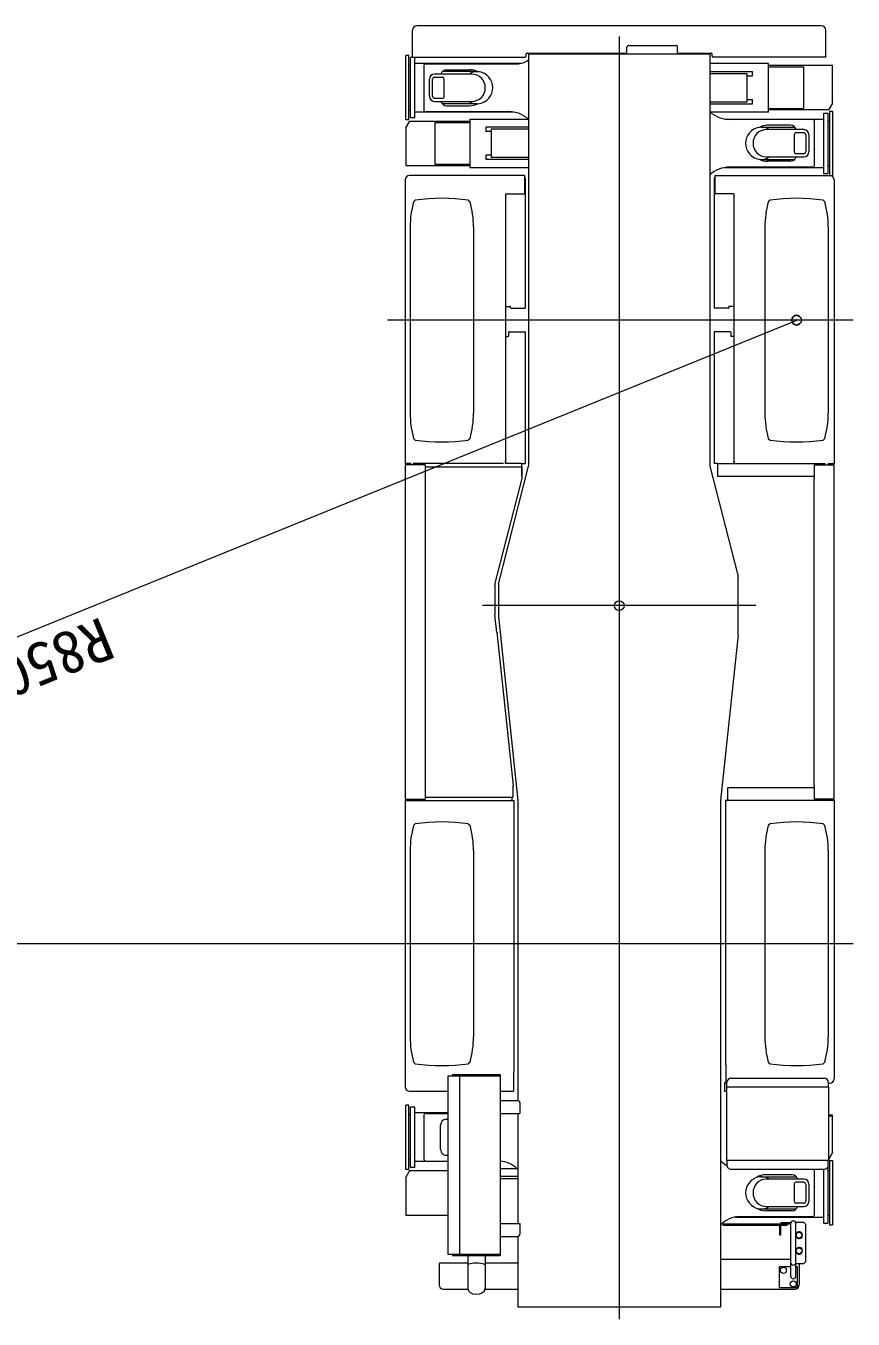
# Model space of a CAD drawing. Units: millimetres, scale not verified. Extents: x -34882 to 13233, y -6380 to 27114.
# Drawn here: x 3097 to 7341, y 18498 to 25134 of the extents above; entities that cross this region are included whole.
import ezdxf
from ezdxf.enums import TextEntityAlignment as Align

# ---------------------------------------------------------------- set-up
doc = ezdxf.new("R2010")
doc.units = ezdxf.units.MM
doc.header["$LTSCALE"] = 100
doc.header["$PDMODE"] = 32
doc.header["$PDSIZE"] = 50
doc.layers.add('0-0_0', color=7, linetype='Continuous', lineweight=18)
doc.layers.add('0-1_LY_1', color=7, linetype='Continuous', lineweight=18)
doc.layers.add('0-2_DEFPOINTS', color=7, linetype='Continuous')
doc.styles.add('ＭＳ ゴシック', font='')
doc.styles.get('ＭＳ ゴシック').set_extended_font_data('MS Gothic')

# ---------------------------------------------------------------- blocks, each defined once
blk = doc.blocks.new('_OPEN30')
at = {"layer": '0-0_0'}
blk.add_line((0, 0), (-0.5, 0), dxfattribs=at)
blk.add_lwpolyline([(-0.5, 0.13), (0, 0), (-0.5, -0.13)], dxfattribs=at)
blk = doc.blocks.new('D12')
at = {"layer": '0-0_0'}
blk.add_line((21855.01, 19410.17), (20255.53, 23346.21), dxfattribs=at)
at = {"layer": '0-2_DEFPOINTS'}
for p in [(20255.01, 23347.49), (21855.01, 19410.17)]:
    blk.add_point(p, dxfattribs=at)
at = {"layer": '0-0_0', "xscale": 2.77, "yscale": 2.77, "rotation": 112.11521}
blk.add_blockref('_OPEN30', (20255.01, 23347.49), dxfattribs=at)
at = {"layer": '0-0_0', "style": 'ＭＳ ゴシック'}
blk.add_text('R8500', height=110, rotation=292.115, dxfattribs=at).set_placement((20984.65, 21552.63), align=Align.BOTTOM_LEFT)

msp = doc.modelspace()

# ---------------------------------------------------------------- linework, layer by layer
at = {"layer": '0-1_LY_1'}
for p, q in [((5081.1, 24974), (5081.1, 25111.7)), ((7178.8, 25134), (5103.4, 25134)), ((7201.1, 24974), (7201.1, 25113.1)), ((6141.1, 25079), (6141.1, 18498.3)), ((6181.1, 24994), (6181.1, 25024)), ((6191.1, 25034), (6431.1, 25034)), ((6441.1, 24994), (6441.1, 25024)), ((5046.1, 24651.5), (5046.1, 24981.5)), ((5062.1, 24981.5), (5046.1, 24981.5)), ((5062.1, 24651.5), (5062.1, 24981.5)), ((5070.1, 24661.5), (5070.1, 24971.5)), ((5092.1, 24971.5), (5070.1, 24971.5)), ((5081.1, 24974), (5659.1, 24974)), ((5092.1, 24661.5), (5092.1, 24971.5)), ((5664.1, 24979), (5664.1, 24989)), ((5669.1, 24994), (6181.1, 24994)), ((5676.1, 24994), (5676.1, 22874)), ((6606.1, 24989), (5676.1, 24989)), ((6441.1, 24994), (6613.1, 24994)), ((6606.1, 24994), (6606.1, 22874)), ((6618.1, 24979), (6618.1, 24989)), ((7201.1, 24974), (6623.1, 24974)), ((5070.1, 24930.5), (5062.1, 24930.5)), ((5638, 24941), (5092.1, 24941)), ((5139, 24929.5), (5139, 24703.4)), ((5148.8, 24939), (5616.1, 24939)), ((5385.7, 24886.5), (5194, 24886.5)), ((5411.8, 24899), (5233.4, 24899)), ((5255.8, 24909), (5373.3, 24909)), ((6907.1, 24941), (6606.1, 24941)), ((6606.1, 24899.5), (6825.2, 24899.5)), ((6606.1, 24889), (6798.3, 24889)), ((6798.3, 24744), (6798.3, 24889)), ((6825.2, 24877.5), (6825.2, 24899.5)), ((6907.1, 24692), (6907.1, 24941)), ((7236.1, 24930.5), (6907.1, 24930.5)), ((6907.1, 24923.5), (7086.1, 24923.5)), ((7086.1, 24923.5), (7086.1, 24709.5)), ((7236.1, 24738), (7236.1, 24930.5)), ((5168, 24772.5), (5168, 24860.5)), ((5184, 24772.5), (5184, 24860.5)), ((5194, 24870.5), (5234.2, 24870.5)), ((5243.2, 24772.5), (5243.2, 24860.5)), ((6798.3, 24877.5), (6825.2, 24877.5)), ((5193.6, 24762.5), (5234.6, 24762.5)), ((6798.3, 24755.5), (6825.2, 24755.5)), ((6825.2, 24733.5), (6825.2, 24755.5)), ((5070.1, 24702.5), (5062.1, 24702.5)), ((5598.5, 24692), (5092.1, 24692)), ((5148.8, 24694), (5574.1, 24694)), ((5193.3, 24746.5), (5386.9, 24746.5)), ((5411.8, 24734), (5233.4, 24734)), ((5255.8, 24724), (5373.3, 24724)), ((6606.1, 24744), (6798.3, 24744)), ((6606.1, 24733.5), (6825.2, 24733.5)), ((6907.1, 24692), (6606.1, 24692)), ((6907.1, 24709.5), (7086.1, 24709.5)), ((7218.1, 24702.5), (6907.1, 24702.5)), ((7190.1, 24686.5), (7190.1, 24376.5)), ((7236.1, 24738), (7218.1, 24708)), ((7218.1, 24702.5), (7218.1, 24708)), ((7220.1, 24696.5), (7236.1, 24696.5)), ((7220.1, 24696.5), (7220.1, 24366.5)), ((7236.1, 24696.5), (7236.1, 24366.5)), ((5062.1, 24651.5), (5046.1, 24651.5)), ((5046.1, 24610), (5064.1, 24640)), ((5064.1, 24645.5), (5375.1, 24645.5)), ((5064.1, 24645.5), (5064.1, 24640)), ((5092.1, 24661.5), (5070.1, 24661.5)), ((5196.1, 24638.5), (5196.1, 24424.5)), ((5196.1, 24638.5), (5375.1, 24638.5)), ((5375.1, 24656), (5375.1, 24407)), ((5375.1, 24656), (5676.1, 24656)), ((6683.6, 24656), (7190.1, 24656)), ((7133.4, 24654), (6708.1, 24654)), ((7019.8, 24624), (6898.5, 24624)), ((7143.2, 24418.4), (7143.2, 24644.5)), ((7212.1, 24645.5), (7220.1, 24645.5)), ((5456.9, 24614.5), (5456.9, 24592.5)), ((5676.1, 24614.5), (5456.9, 24614.5)), ((5483.9, 24592.5), (5456.9, 24592.5)), ((5483.9, 24604), (5483.9, 24459)), ((5676.1, 24604), (5483.9, 24604)), ((6870.4, 24614), (7042.2, 24614)), ((7088.8, 24601.5), (6895.3, 24601.5)), ((7039, 24575.5), (7039, 24487.5)), ((7088.6, 24585.5), (7047.6, 24585.5)), ((7098.2, 24575.5), (7098.2, 24487.5)), ((7114.2, 24575.5), (7114.2, 24487.5)), ((5196.1, 24424.5), (5375.1, 24424.5)), ((5483.9, 24470.5), (5456.9, 24470.5)), ((5456.9, 24470.5), (5456.9, 24448.5)), ((5676.1, 24448.5), (5456.9, 24448.5)), ((5676.1, 24459), (5483.9, 24459)), ((6870.4, 24449), (7042.2, 24449)), ((6896.4, 24461.5), (7088.2, 24461.5)), ((7019.8, 24439), (6898.5, 24439)), ((7088.2, 24477.5), (7048, 24477.5)), ((5655.8, 24366.4), (5065.8, 24366.4)), ((5375.1, 24407), (5676.1, 24407)), ((5655.8, 24366.4), (5655.8, 24271.8)), ((5658.1, 24354.1), (5655.8, 24354.1)), ((5658.1, 24354.1), (5658.1, 23684.9)), ((6629, 24354.1), (6629, 23684.9)), ((6629, 24354.1), (6631.3, 24354.1)), ((6631.3, 24366.4), (7221.3, 24366.4)), ((6631.3, 24366.4), (6631.3, 24271.8)), ((6683.6, 24407), (7190.1, 24407)), ((7133.4, 24409), (6708.1, 24409)), ((7190.1, 24376.5), (7212.1, 24376.5)), ((7212.1, 24417.5), (7220.1, 24417.5)), ((7220.1, 24366.5), (7236.1, 24366.5)), ((5043.5, 24344.1), (5043.5, 22889)), ((7243.6, 24344.1), (7243.6, 22889)), ((5086.1, 24230.8), (5095.1, 24239.8)), ((5367.1, 24239.8), (5376.1, 24230.8)), ((5558.1, 24271.9), (5558.1, 22888.6)), ((5558.1, 24271.9), (5655.8, 24271.9)), ((6729, 24271.9), (6631.3, 24271.9)), ((6729, 24271.9), (6729, 22888.6)), ((6915.1, 24239.8), (6906.1, 24230.8)), ((7196.1, 24230.8), (7187.1, 24239.8)), ((5068.6, 24102), (5068.6, 23146.2)), ((5393.6, 24102), (5393.6, 23146.2)), ((6888.6, 24102), (6888.6, 23146.2)), ((7213.6, 24102), (7213.6, 23146.2)), ((5558.1, 23694.9), (5580.8, 23694.9)), ((5583.8, 23687.9), (5583.8, 23691.9)), ((6703.3, 23691.9), (6703.3, 23687.9)), ((6729, 23694.9), (6706.3, 23694.9)), ((7341.4, 23624), (4952.1, 23624)), ((5586.8, 23684.9), (5658.1, 23684.9)), ((6700.3, 23684.9), (6629, 23684.9)), ((5573.8, 23561.6), (5573.8, 23543.6)), ((5576.8, 23564.6), (5658.1, 23564.6)), ((5658.1, 23564.6), (5658.1, 22888.6)), ((6629, 23564.6), (6629, 22888.6)), ((6710.3, 23564.6), (6629, 23564.6)), ((6713.3, 23561.6), (6713.3, 23543.6)), ((5558.1, 23540.6), (5570.8, 23540.6)), ((6729, 23540.6), (6716.3, 23540.6)), ((5095.1, 23008.4), (5086.1, 23017.4)), ((5376.1, 23017.4), (5367.1, 23008.4)), ((6906.1, 23017.4), (6915.1, 23008.4)), ((7187.1, 23008.4), (7196.1, 23017.4)), ((5555.8, 22898.8), (5558.1, 22898.8)), ((5555.8, 22898.8), (5555.8, 22889)), ((6731.3, 22898.8), (6729, 22898.8)), ((6731.3, 22898.8), (6731.3, 22889)), ((5070.8, 22889), (5043.5, 22889)), ((5043.6, 22882.1), (5043.6, 21166.1)), ((5145.2, 22882.1), (5043.6, 22882.1)), ((5075.8, 22884), (5075.8, 22882.1)), ((5547.2, 22889), (5083.8, 22889)), ((5145.2, 22882.1), (5145.2, 21166.1)), ((5145.2, 22872.1), (5641.3, 22872.1)), ((5521.1, 22270.1), (5676.1, 22874)), ((5640.8, 22889), (5555.8, 22889)), ((5640.8, 22889), (5640.8, 22824)), ((5640.8, 22888.6), (5658.1, 22888.6)), ((5641.3, 22872.1), (5641.3, 22812.1)), ((6606, 22874), (6751.1, 22309)), ((6646.3, 22888.6), (6629, 22888.6)), ((6646.3, 22889), (6646.3, 22824)), ((6646.3, 22889), (6731.3, 22889)), ((6735, 22889), (7198.4, 22889)), ((7142, 22882.1), (7142, 22812.1)), ((7142, 22882.1), (7243.6, 22882.1)), ((7211.3, 22884), (7211.3, 22882.1)), ((7216.3, 22889), (7243.6, 22889)), ((7243.6, 21166.1), (7243.6, 22882.1)), ((5502.9, 22266.9), (5642.9, 22811.7)), ((5641.3, 22812.1), (5642.9, 22811.7)), ((6646.3, 22824), (7142, 22824)), ((7140.4, 22812.1), (7140.4, 21236.1)), ((7140.4, 22812.1), (7142, 22812.1)), ((6751.1, 22009), (6751.1, 22309)), ((5502.9, 22266.9), (5501.3, 22267.1)), ((5502.9, 22266.9), (5502.9, 22112.1)), ((5521.1, 22270.1), (5521.1, 22103.5)), ((6842.7, 22159.1), (5439.3, 22159.1)), ((5501.3, 22112.1), (5502.9, 22112.1)), ((5501.3, 22112.1), (5511.1, 22022.1)), ((5521.1, 22103.5), (5621.1, 21159.1)), ((5511.1, 22022.1), (5512.7, 22022.3)), ((5512.7, 22022.3), (5597.9, 21237.2)), ((6751.1, 22009), (6661.1, 21159.1)), ((5596.3, 21237.1), (5597.9, 21237.2)), ((5596.3, 21237.1), (5596.3, 21177.1)), ((7142, 21236.1), (7140.4, 21236.1)), ((7142, 21236.1), (7142, 21166.1)), ((5145.2, 21177.1), (5596.3, 21177.1)), ((5590.9, 21177.1), (5590.9, 21164)), ((7142, 21224), (6696.3, 21224)), ((6696.3, 21224), (6696.3, 21164)), ((5043.6, 21166.1), (5145.2, 21166.1)), ((5043.6, 21159), (5043.6, 19689.5)), ((5043.6, 21159), (5601.1, 21159)), ((5601.1, 21159), (5601.1, 19765.7)), ((5621.1, 21159.2), (5621.1, 19620)), ((6661.1, 21159), (6661.1, 18559.1)), ((7243.6, 21159), (6686.1, 21159)), ((6686.1, 21159), (6686.1, 19803.4)), ((7243.6, 21166.1), (7142, 21166.1)), ((7211.3, 21166.1), (7211.3, 21164)), ((7243.6, 21159), (7243.6, 19731.8)), ((5086.1, 21030.8), (5095.1, 21039.8)), ((5367.1, 21039.8), (5376.1, 21030.8)), ((6915.1, 21039.8), (6906.1, 21030.8)), ((7196.1, 21030.8), (7187.1, 21039.8)), ((5068.6, 20902), (5068.6, 19946.2)), ((5393.6, 20902), (5393.6, 19946.2)), ((6888.6, 20902), (6888.6, 19946.2)), ((7213.6, 20902), (7213.6, 19946.2)), ((7341.4, 20424), (-1147.2, 20424)), ((5095.1, 19808.4), (5086.1, 19817.4)), ((5376.1, 19817.4), (5367.1, 19808.4)), ((6686.1, 19803.4), (6688.4, 19803.4)), ((6688.4, 19803.4), (6688.4, 19709.5)), ((6906.1, 19817.4), (6915.1, 19808.4)), ((7187.1, 19808.4), (7196.1, 19817.4)), ((5262.4, 19746.1), (5262.4, 18832.1)), ((5262.4, 19746.1), (5530.4, 19746.1)), ((5286.4, 19753.1), (5286.4, 19746.1)), ((5286.4, 19753.1), (5530.4, 19753.1)), ((5322.5, 19746.1), (5322.5, 18832.1)), ((5530.4, 19753.1), (5530.4, 18825.1)), ((5598.8, 19765.7), (5598.8, 19667.2)), ((5598.8, 19765.7), (5601.1, 19765.7)), ((6681.1, 19712.7), (6688.4, 19712.7)), ((6681.1, 19712.7), (6681.1, 19668.8)), ((6688.4, 19709.5), (6694.1, 19709.5)), ((6694.1, 19689), (6694.1, 19714)), ((6714.1, 19734), (7194.1, 19734)), ((7214.1, 19714), (7214.1, 19689)), ((7214.1, 19709.5), (7221.3, 19709.5)), ((5065.9, 19667.2), (5262.4, 19667.2)), ((5530.4, 19667.2), (5598.8, 19667.2)), ((6681.1, 19668.8), (6692.5, 19668.8)), ((6692.5, 19689), (6694.1, 19689)), ((6692.5, 19689), (6692.5, 19313)), ((6694.1, 19690.6), (7214.1, 19690.6)), ((7214.1, 19689), (7215.7, 19689)), ((7215.7, 19689), (7215.7, 19313)), ((5046.1, 19266.5), (5046.1, 19596.5)), ((5062.1, 19596.5), (5046.1, 19596.5)), ((5062.1, 19266.5), (5062.1, 19596.5)), ((5092.1, 19586.5), (5070.1, 19586.5)), ((5092.1, 19276.5), (5092.1, 19586.5)), ((5530.4, 19620), (5620.7, 19620)), ((5631.9, 19608), (5631.9, 19554)), ((5070.1, 19545.5), (5062.1, 19545.5)), ((5262.4, 19556), (5092.1, 19556)), ((5139, 19544.6), (5139, 19318.4)), ((5148.7, 19554), (5262.4, 19554)), ((5252.9, 19524), (5262.4, 19524)), ((5530.4, 19554), (5631.9, 19554)), ((5621.1, 19554), (5621.1, 18989)), ((7236.1, 19540), (7215.7, 19540)), ((5224.9, 19369), (5224.9, 19494)), ((5070.1, 19317.5), (5062.1, 19317.5)), ((5252.9, 19339), (5262.4, 19339)), ((6694.1, 19313), (6692.5, 19313)), ((6694.1, 19313), (6694.1, 19288)), ((7214.1, 19311.4), (6694.1, 19311.4)), ((7214.1, 19288), (7214.1, 19313)), ((7215.7, 19313), (7214.1, 19313)), ((7218.1, 19323), (7215.7, 19323)), ((7218.1, 19317.5), (7215.7, 19317.5)), ((7236.1, 19353), (7218.1, 19323)), ((7218.1, 19317.5), (7218.1, 19323)), ((7220.1, 19311.5), (7220.1, 18981.5)), ((7220.1, 19311.5), (7236.1, 19311.5)), ((7236.1, 19311.5), (7236.1, 18981.5)), ((5062.1, 19266.5), (5046.1, 19266.5)), ((5046.1, 19225), (5064.1, 19255)), ((5064.1, 19260.5), (5064.1, 19255)), ((5064.1, 19260.5), (5262.4, 19260.5)), ((5262.4, 19307), (5092.1, 19307)), ((5148.7, 19309), (5262.4, 19309)), ((5530.4, 19271), (5616.1, 19271)), ((5618.1, 19269), (5621.1, 19269)), ((6664.1, 19309), (6661.1, 19309)), ((6714.1, 19268), (7194.1, 19268)), ((7143.2, 19033.4), (7143.2, 19259.6)), ((7190.1, 19268), (7190.1, 18991.5)), ((7212.1, 19279.3), (7212.1, 18991.5)), ((7212.1, 19260.5), (7220.1, 19260.5)), ((5046.1, 19225), (5046.1, 19032.5)), ((5621.1, 19229.5), (5530.4, 19229.5)), ((5621.1, 19219), (5530.4, 19219)), ((6870.4, 19229), (7045.8, 19229)), ((7029.2, 19239), (6891.3, 19239)), ((7088.8, 19216.5), (6895.3, 19216.5)), ((7039, 19190.5), (7039, 19102.5)), ((7088.6, 19200.5), (7047.6, 19200.5)), ((7098.2, 19190.5), (7098.2, 19102.5)), ((7114.2, 19190.5), (7114.2, 19102.5)), ((6870.4, 19064), (7045.8, 19064)), ((7029.2, 19054), (6891.3, 19054)), ((6896.4, 19076.5), (7088.2, 19076.5)), ((7088.2, 19092.5), (7048, 19092.5)), ((5046.1, 19032.5), (5262.4, 19032.5)), ((5530.4, 18989), (5631.9, 18989)), ((5631.9, 18989), (5631.9, 18935)), ((7020.6, 18986), (6673.1, 18986)), ((6673.1, 18986), (6673.1, 18980)), ((6673.1, 18980), (7002.6, 18980)), ((6679.8, 18986), (6679.8, 18980)), ((6736.2, 19022), (7190.1, 19022)), ((7133.4, 19024), (6759.2, 19024)), ((6970.6, 18928.8), (6970.6, 18980)), ((7020.6, 18991.3), (6975.6, 18991.3)), ((7020.6, 18986.8), (6975.6, 18986.8)), ((7002.6, 18980), (7002.6, 18986)), ((7020.6, 18992), (7020.6, 18719)), ((7047.8, 18719), (7047.8, 18989)), ((7190.1, 18991.5), (7212.1, 18991.5)), ((7212.1, 19032.5), (7220.1, 19032.5)), ((7220.1, 18981.5), (7236.1, 18981.5)), ((5530.4, 18923), (5620.2, 18923)), ((5621.1, 18923.1), (5621.1, 18559.1)), ((5216.9, 18784), (5216.9, 18674)), ((5363.8, 18786.3), (5219.2, 18786.3)), ((5262.4, 18832.1), (5530.4, 18832.1)), ((5286.4, 18832.1), (5286.4, 18825.1)), ((5286.4, 18825.1), (5530.4, 18825.1)), ((5363.8, 18825.1), (5363.8, 18655.1)), ((5452.9, 18825.1), (5452.9, 18655.1)), ((5621.1, 18786.3), (5452.9, 18786.3)), ((6661.1, 18806.3), (7020.6, 18806.3)), ((7065.3, 18784.4), (7065.3, 18674)), ((7047.8, 18769), (7054.2, 18769)), ((5239.2, 18651.7), (5364.1, 18651.7)), ((5452.6, 18651.7), (5621.1, 18651.7)), ((6661.1, 18651.7), (7043, 18651.7)), ((6661.1, 18559.1), (5621.1, 18559.1))]:
    msp.add_line(p, q, dxfattribs=at)
for points in [[(7190.1, 24686.5), (7212.1, 24686.5), (7212.1, 24376.5)], [(5046.1, 24610), (5046.1, 24417.5), (5375.1, 24417.5)], [(5092.1, 19276.5), (5070.1, 19276.5), (5070.1, 19586.5)], [(7236.1, 19353), (7236.1, 19545.5), (7215.7, 19545.5)], [(6970.6, 18928.8), (6966.1, 18928.8), (6966.1, 18980)], [(7020.6, 18992), (6970.6, 18992), (6970.6, 18989.9)], [(7047.8, 18784.4), (7089.2, 18784.4), (7098.8, 18794), (7098.8, 18984), (7089.2, 18993.6), (7048.2, 18993.6), (7048.2, 18989)], [(5219.2, 18786.3), (5219.2, 18784), (5216.9, 18784)], [(7054.2, 18769), (7054.2, 18659), (6964.2, 18659), (6964.2, 18769), (7020.6, 18769)]]:
    msp.add_lwpolyline(points, dxfattribs=at)
for centre, radius in [((7064.2, 18929), 15), ((7064.2, 18849), 15), ((6984, 18749), 15.8), ((7034, 18679), 15.8)]:
    msp.add_circle(centre, radius, dxfattribs=at)
for centre, radius, start, end in [((5103.4, 25111.7), 22.3, 90, 180), ((7178.8, 25111.7), 22.3, 3.61318, 90), ((6191.1, 25024), 10, 90, 180), ((6431.1, 25024), 10, 0, 90), ((5616.1, 25039), 100, 270, 306.86803), ((5659.1, 24979), 5, 270.00002, 0), ((5669.1, 24989), 5, 90, 180.00004), ((6613.1, 24989), 5, 359.99996, 90), ((6623.1, 24979), 5, 180, 269.99998), ((5194, 24860.5), 26, 90.00004, 179.99998), ((5255.8, 24879), 30, 90, 165.50846), ((5373.3, 24816.5), 92.5, 63.06279, 90), ((5194, 24860.5), 10, 90.00004, 180.00004), ((5194, 24772.5), 26, 179.99998, 269.99996), ((5194, 24772.5), 10, 179.99998, 269.99996), ((5255.8, 24754), 30, 194.44784, 270), ((5373.3, 24816.5), 92.5, 270, 297.04727), ((5574.1, 24544), 150, 47.16712, 90), ((6708.1, 24804), 150, 227.16712, 270), ((6902.3, 24531.5), 92.5, 90, 118.06879), ((7019.8, 24594), 30, 14.47081, 90), ((7088.2, 24575.5), 26, 359.99998, 89.99996), ((7088.2, 24575.5), 10, 359.99998, 89.99996), ((7088.2, 24487.5), 10, 270.00004, 0.00004), ((7088.2, 24487.5), 26, 270.00004, 359.99998), ((6902.3, 24531.5), 92.5, 242.02247, 270), ((7019.8, 24469), 30, 270, 345.53215), ((5065.8, 24344.1), 22.3, 90, 180), ((6708.1, 24259), 150, 90, 132.83516), ((7221.3, 24344.1), 22.3, 0, 90), ((5551.3, 24102), 482.7, 164.52445, 179.99991), ((5231.1, 23249.1), 1000, 82.18346, 97.81634), ((4910.9, 24102), 482.7, 0, 15.47549), ((7371.3, 24102), 482.7, 164.52451, 180), ((7051.1, 23249.1), 1000, 82.18366, 97.81654), ((6730.9, 24102), 482.7, 0.00009, 15.47555), ((5580.8, 23691.9), 3, 0, 90), ((6706.3, 23691.9), 3, 90, 180), ((5586.8, 23687.9), 3, 180, 270), ((6700.3, 23687.9), 3, 270, 0), ((5576.8, 23561.6), 3, 90, 180), ((6710.3, 23561.6), 3, 0, 90), ((5570.8, 23543.6), 3, 270, 0), ((6716.3, 23543.6), 3, 180, 270), ((5551.3, 23146.2), 482.7, 180.00004, 195.4755), ((4910.9, 23146.2), 482.7, 344.52451, 0), ((7371.3, 23146.2), 482.7, 180, 195.47549), ((6730.9, 23146.2), 482.7, 344.5245, 359.99996), ((5231.1, 23999.1), 1000, 262.1836, 277.81649), ((7051.1, 23999.1), 1000, 262.18351, 277.8164), ((5070.8, 22884), 5, 0, 90), ((7216.3, 22884), 5, 90, 180), ((5070.9, 21164), 5, 270, 0), ((5595.9, 21164), 5, 180, 270), ((6691.3, 21164), 5, 270, 0), ((7216.3, 21164), 5, 180, 270), ((5231.1, 20049.1), 1000, 82.18346, 97.81634), ((7051.1, 20049.1), 1000, 82.18366, 97.81654), ((5551.3, 20902), 482.7, 164.52445, 179.99991), ((4910.9, 20902), 482.7, 0, 15.47549), ((7371.3, 20902), 482.7, 164.52451, 180), ((6730.9, 20902), 482.7, 0.00009, 15.47555), ((5551.3, 19946.2), 482.7, 180.00004, 195.4755), ((4910.9, 19946.2), 482.7, 344.52451, 0), ((7371.3, 19946.2), 482.7, 180, 195.47549), ((6730.9, 19946.2), 482.7, 344.5245, 359.99996), ((5231.1, 20799.1), 1000, 262.1836, 277.81649), ((7051.1, 20799.1), 1000, 262.18351, 277.8164), ((6714.1, 19714), 20, 90, 180), ((7194.1, 19714), 20, 0, 90), ((7221.3, 19731.8), 22.3, 270, 0), ((5065.9, 19689.5), 22.3, 180, 270), ((5523, 19176), 133, 44.37037, 86.81353), ((6759.2, 19402), 133, 224.37037, 240.7476), ((6714.1, 19288), 20, 179.99999, 270), ((7194.1, 19288), 20, 270, 0), ((7088.2, 19190.5), 26, 359.99998, 89.99996), ((7088.2, 19190.5), 10, 359.99998, 89.99996), ((7088.2, 19102.5), 26, 270.00004, 359.99998), ((7088.2, 19102.5), 10, 270.00004, 0.00004), ((6759.2, 18891), 133, 90.00009, 137.52067), ((6975.6, 18981.8), 9.5, 90, 153.4215), ((6975.6, 18981.8), 5, 90, 121.77694), ((7034.2, 18989), 13.6, 0, 180), ((7034.2, 18989), 14, 346.27087, 0), ((7064.2, 18929), 17.3, 198.24303, 161.75697), ((7064.2, 18849), 17.3, 198.24303, 161.75697), ((7034.2, 18789), 13.6, 180, 0), ((7034.2, 18719), 13.6, 180, 0), ((5239.2, 18674), 22.3, 180.00004, 270), ((7043, 18674), 22.3, 270, 359.99996)]:
    msp.add_arc(centre, radius, start, end, dxfattribs=at)
for centre, major_axis, ratio, start_param, end_param in [((5148.8, 24929), (0, 10), 0.980023, 6.283185, 7.908975), ((5411.8, 24816.5), (0, 82.5), 0.97822, 2.584422, 6.841536), ((5385.7, 24816.5), (0.5, 70), 0.978572, 3.148993, 6.290585), ((5234.2, 24860.5), (0, 10), 0.899994, 4.712389, 6.283185), ((5234.2, 24772.5), (0, -10), 0.899994, 6.283185, 7.853982), ((5148.8, 24704), (0, -10), 0.979987, 4.657395, 6.283185), ((6870.4, 24531.5), (0, -82.5), 0.97822, 2.584422, 6.841536), ((7133.4, 24644), (0, 10), 0.980005, 4.657395, 6.283185), ((6896.4, 24531.5), (-0.5, -70), 0.978572, 3.148993, 6.290585), ((7048, 24575.5), (0, 10), 0.899994, 6.283185, 7.853982), ((7048, 24487.5), (0, -10), 0.899994, 4.712389, 6.283185), ((7133.4, 24419), (0, -10), 0.980005, 6.283185, 7.908975), ((5620.2, 19608), (0, -12), 0.975401, 1.570796, 3.141593), ((5148.8, 19544), (0, -10), 0.98, 3.141593, 4.651015), ((5252.9, 19494), (0, -30), 0.933331, 3.141593, 4.712389), ((5148.8, 19319), (0, 10), 0.98, 1.632171, 3.141593), ((5252.9, 19369), (0, 30), 0.933331, 1.570796, 3.141593), ((7133.4, 19259), (0, -10), 0.980019, 1.632171, 2.690992), ((6870.4, 19146.5), (0, -82.5), 0.97822, 2.584422, 6.841536), ((6896.4, 19146.5), (-0.5, -70), 0.978572, 3.148993, 6.290585), ((6891.3, 19146.5), (0, -92.5), 0.935134, 3.141593, 3.69995), ((7029.2, 19209), (0, -30), 0.933337, 1.823123, 3.141593), ((7048, 19190.5), (0, 10), 0.899994, 6.283185, 7.853982), ((6891.3, 19146.5), (0, -92.5), 0.935134, 5.727465, 6.283185), ((7029.2, 19084), (0, 30), 0.933338, 3.141593, 4.459609), ((7048, 19102.5), (0, -10), 0.899994, 4.712389, 6.283185), ((7133.4, 19034), (0, 10), 0.980019, 3.141593, 4.651015), ((5620.2, 18935), (0, -12), 0.975401, 6.283185, 7.853982), ((5408.4, 18775.1), (44.5, 0), 0.221695, 6.283185, 9.424778), ((5408.4, 18655.1), (44.5, 0), 0.657477, 3.141593, 6.283185)]:
    msp.add_ellipse(centre, major_axis=major_axis, ratio=ratio, start_param=start_param, end_param=end_param, dxfattribs=at)
for p in [(7051.1, 23624), (6141.1, 22159.1)]:
    msp.add_point(p, dxfattribs=at)

# ---------------------------------------------------------------- block references
at = {"layer": '0-1_LY_1', "xscale": 2, "yscale": 2, "rotation": 270}
msp.add_blockref('D12', (-39643.9, 64134.1), dxfattribs=at)

doc.saveas('drawing.dxf')
